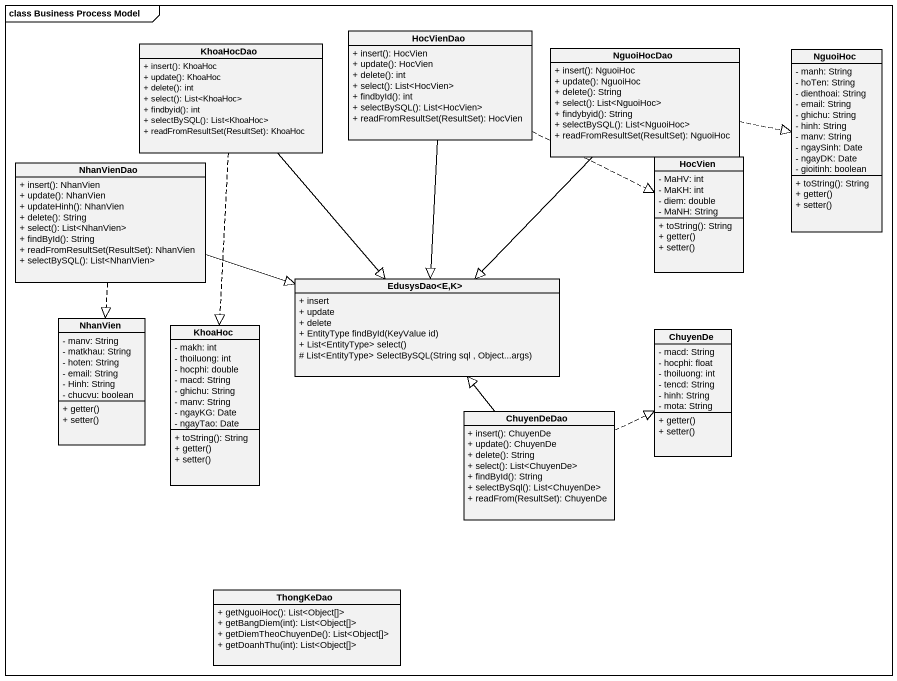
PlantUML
@startuml
mainframe class Business Process Model
hide circle
hide empty members
skinparam classAttributeIconSize 0
class KhoaHocDao {
  + insert(): KhoaHoc
  + update(): KhoaHoc
  + delete(): int
  + select(): List<KhoaHoc>
  + findbyid(): int
  + selectBySQL(): List<KhoaHoc>
  + readFromResultSet(ResultSet): KhoaHoc
}
class HocVienDao {
  + insert(): HocVien
  + update(): HocVien
  + delete(): int
  + select(): List<HocVien>
  + findbyId(): int
  + selectBySQL(): List<HocVien>
  + readFromResultSet(ResultSet): HocVien
}
class NguoiHocDao {
  + insert(): NguoiHoc
  + update(): NguoiHoc
  + delete(): String
  + select(): List<NguoiHoc>
  + findybyid(): String
  + selectBySQL(): List<NguoiHoc>
  + readFromResultSet(ResultSet): NguoiHoc
}
class NguoiHoc {
  - manh: String
  - hoTen: String
  - dienthoai: String
  - email: String
  - ghichu: String
  - hinh: String
  - manv: String
  - ngaySinh: Date
  - ngayDK: Date
  - gioitinh: boolean
  + toString(): String
  + getter()
  + setter()
}
class NhanVienDao {
  + insert(): NhanVien
  + update(): NhanVien
  + updateHinh(): NhanVien
  + delete(): String
  + select(): List<NhanVien>
  + findById(): String
  + readFromResultSet(ResultSet): NhanVien
  + selectBySQL(): List<NhanVien>
}
class HocVien {
  - MaHV: int
  - MaKH: int
  - diem: double
  - MaNH: String
  + toString(): String
  + getter()
  + setter()
}
class "EdusysDao<E,K>" as EdusysDao_E_K {
  + insert
  + update
  + delete
  {field} + EntityType findById(KeyValue id)
  {field} + List<EntityType> select()
  {field} # List<EntityType> SelectBySQL(String sql , Object...args)
}
class NhanVien {
  - manv: String
  - matkhau: String
  - hoten: String
  - email: String
  - Hinh: String
  - chucvu: boolean
  + getter()
  + setter()
}
class KhoaHoc {
  - makh: int
  - thoiluong: int
  - hocphi: double
  - macd: String
  - ghichu: String
  - manv: String
  - ngayKG: Date
  - ngayTao: Date
  + toString(): String
  + getter()
  + setter()
}
class ChuyenDe {
  - macd: String
  - hocphi: float
  - thoiluong: int
  - tencd: String
  - hinh: String
  - mota: String
  + getter()
  + setter()
}
class ChuyenDeDao {
  + insert(): ChuyenDe
  + update(): ChuyenDe
  + delete(): String
  + select(): List<ChuyenDe>
  + findById(): String
  + selectBySql(): List<ChuyenDe>
  + readFrom(ResultSet): ChuyenDe
}
class ThongKeDao {
  + getNguoiHoc(): List<Object[]>
  + getBangDiem(int): List<Object[]>
  + getDiemTheoChuyenDe(): List<Object[]>
  + getDoanhThu(int): List<Object[]>
}
KhoaHocDao --|> EdusysDao_E_K
KhoaHocDao ..|> KhoaHoc
HocVienDao .right.|> HocVien
HocVienDao --|> EdusysDao_E_K
NguoiHocDao .right.|> NguoiHoc
NguoiHocDao --|> EdusysDao_E_K
NhanVienDao -right-|> EdusysDao_E_K
NhanVienDao ..|> NhanVien
ChuyenDeDao -up-|> EdusysDao_E_K
ChuyenDeDao .right.|> ChuyenDe
@enduml
